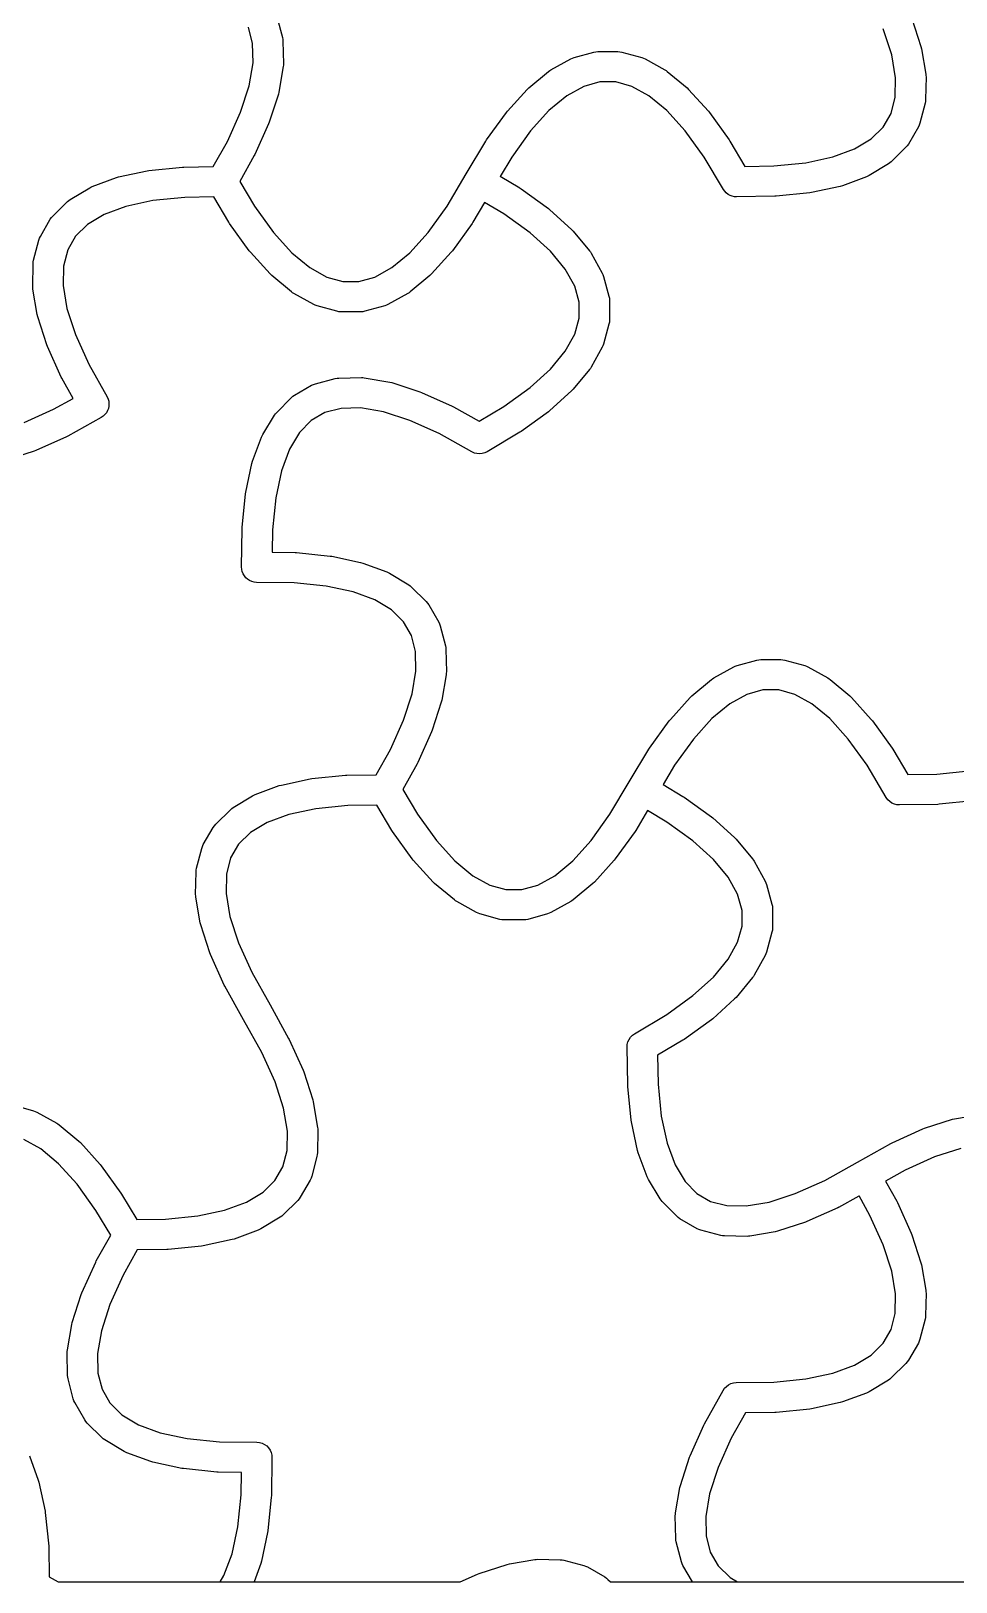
# Model space of a CAD drawing. Header units: millimetres. Extents: x 0 to 304, y 0 to 228.
# Drawn here: x 39.9 to 85.6, y 0 to 76.6 of the extents above; entities that cross this region are included whole.
import ezdxf

# ---------------------------------------------------------------- set-up
doc = ezdxf.new("R2010")
doc.units = ezdxf.units.MM
doc.layers.add('VISIBLE', color=7, linetype='CONTINUOUS')

msp = doc.modelspace()

# ---------------------------------------------------------------- linework, layer by layer
at = {"layer": 'VISIBLE'}
for p, q in [((50.855421, 76.022863), (50.646885, 76.824073)), ((52.07296, 77.300106), (52.329388, 76.314894)), ((82.431421, 75.458925), (82.011867, 76.754393)), ((83.42613, 77.255968), (83.875168, 75.869463)), ((50.873964, 75.062642), (50.855421, 76.022863)), ((52.329388, 76.314894), (52.346546, 76.228386)), ((52.346546, 76.228386), (52.35343, 76.140461)), ((52.35343, 76.140461), (52.37505, 75.020884)), ((65.591545, 74.722685), (66.571937, 75.26375)), ((66.571937, 75.26375), (66.651524, 75.301751)), ((66.651524, 75.301751), (66.735022, 75.330146)), ((66.735022, 75.330146), (67.716454, 75.600679)), ((67.716454, 75.600679), (67.815198, 75.620873)), ((67.815198, 75.620873), (67.915759, 75.627645)), ((67.915759, 75.627645), (68.897538, 75.627645)), ((68.897538, 75.627645), (68.998098, 75.620873)), ((68.998098, 75.620873), (69.096842, 75.600679)), ((69.096842, 75.600679), (70.078274, 75.330146)), ((70.078274, 75.330146), (70.161772, 75.301751)), ((70.161772, 75.301751), (70.241359, 75.26375)), ((70.241359, 75.26375), (71.221751, 74.722685)), ((82.623964, 74.328803), (82.431421, 75.458925)), ((83.875168, 75.869463), (83.901, 75.764347)), ((83.901, 75.764347), (84.114536, 74.511006)), ((50.681421, 73.93252), (50.873964, 75.062642)), ((52.364536, 74.880439), (52.151, 73.627099)), ((52.373097, 74.950415), (52.364536, 74.880439)), ((52.37505, 75.020884), (52.373097, 74.950415)), ((64.496516, 73.83176), (65.475174, 74.643358)), ((65.475174, 74.643358), (65.531493, 74.685759)), ((65.531493, 74.685759), (65.591545, 74.722685)), ((71.221751, 74.722685), (71.281803, 74.685759)), ((71.281803, 74.685759), (71.338123, 74.643358)), ((71.338123, 74.643358), (72.31678, 73.83176)), ((84.12505, 74.370561), (84.10343, 73.250985)), ((84.114536, 74.511006), (84.123097, 74.441031)), ((84.123097, 74.441031), (84.12505, 74.370561)), ((50.261867, 72.637053), (50.681421, 73.93252)), ((52.151, 73.627099), (52.125168, 73.521983)), ((63.44217, 72.6747), (64.4184, 73.75683)), ((64.4184, 73.75683), (64.496516, 73.83176)), ((67.219098, 73.907638), (66.378252, 73.443586)), ((68.017235, 74.127645), (67.219098, 73.907638)), ((68.796061, 74.127645), (68.017235, 74.127645)), ((69.594198, 73.907638), (68.796061, 74.127645)), ((70.435044, 73.443586), (69.594198, 73.907638)), ((72.31678, 73.83176), (72.394897, 73.75683)), ((72.394897, 73.75683), (73.371126, 72.6747)), ((82.605421, 73.368583), (82.623964, 74.328803)), ((52.125168, 73.521983), (51.67613, 72.135478)), ((66.378252, 73.443586), (65.495809, 72.711778)), ((71.317487, 72.711778), (70.435044, 73.443586)), ((82.396885, 72.567372), (82.605421, 73.368583)), ((84.079388, 73.076551), (83.82296, 72.09134)), ((84.096546, 73.16306), (84.079388, 73.076551)), ((84.10343, 73.250985), (84.096546, 73.16306)), ((49.607166, 71.184934), (50.261867, 72.637053)), ((51.646338, 72.058296), (50.961451, 70.539229)), ((51.67613, 72.135478), (51.646338, 72.058296)), ((62.417117, 71.257645), (63.390225, 72.610308)), ((63.390225, 72.610308), (63.44217, 72.6747)), ((65.495809, 72.711778), (64.583678, 71.7007)), ((72.229618, 71.7007), (71.317487, 72.711778)), ((73.371126, 72.6747), (73.423071, 72.610308)), ((73.423071, 72.610308), (74.396179, 71.257645)), ((82.007472, 71.89289), (82.396885, 72.567372)), ((83.82296, 72.09134), (83.791076, 71.995728)), ((64.583678, 71.7007), (63.653457, 70.407652)), ((73.159839, 70.407652), (72.229618, 71.7007)), ((80.595567, 70.815518), (81.417872, 71.311686)), ((81.417872, 71.311686), (82.007472, 71.89289)), ((83.746661, 71.905254), (83.255772, 71.055008)), ((83.791076, 71.995728), (83.746661, 71.905254)), ((48.91264, 69.940005), (49.607166, 71.184934)), ((50.961451, 70.539229), (50.9327, 70.482095)), ((61.412721, 69.580984), (62.382013, 71.204179)), ((62.382013, 71.204179), (62.417117, 71.257645)), ((74.396179, 71.257645), (74.431283, 71.204179)), ((74.431283, 71.204179), (75.178572, 69.952755)), ((79.520582, 70.417204), (80.595567, 70.815518)), ((83.132766, 70.895889), (82.407762, 70.18121)), ((83.199627, 70.971307), (83.132766, 70.895889)), ((83.255772, 71.055008), (83.199627, 70.971307)), ((45.651644, 69.735684), (45.733382, 69.748473)), ((45.733382, 69.748473), (47.391376, 69.914878)), ((47.391376, 69.914878), (47.455231, 69.918546)), ((47.455231, 69.918546), (48.91264, 69.940005)), ((50.9327, 70.482095), (50.22258, 69.209212)), ((63.653457, 70.407652), (63.085098, 69.455867)), ((74.112721, 68.811939), (73.159839, 70.407652)), ((75.178572, 69.952755), (76.603975, 69.973743)), ((76.603975, 69.973743), (78.188897, 70.132814)), ((78.188897, 70.132814), (79.520582, 70.417204)), ((82.268719, 70.073172), (81.309947, 69.49466)), ((82.341422, 70.123096), (82.268719, 70.073172)), ((82.407762, 70.18121), (82.341422, 70.123096)), ((42.930235, 68.95938), (44.122428, 69.401123)), ((44.122428, 69.401123), (44.226377, 69.431309)), ((44.226377, 69.431309), (45.651644, 69.735684)), ((50.22258, 69.209212), (50.953457, 67.985271)), ((60.459839, 67.985271), (61.412721, 69.580984)), ((64.064365, 68.871096), (63.085098, 69.455867)), ((79.990868, 68.9918), (79.886919, 68.961614)), ((81.183061, 69.433543), (79.990868, 68.9918)), ((81.247942, 69.461117), (81.183061, 69.433543)), ((81.309947, 69.49466), (81.247942, 69.461117)), ((40.980531, 67.497034), (41.705535, 68.211713)), ((41.705535, 68.211713), (41.771874, 68.269827)), ((41.771874, 68.269827), (41.844577, 68.319751)), ((41.844577, 68.319751), (42.803349, 68.898263)), ((42.803349, 68.898263), (42.865354, 68.931806)), ((42.865354, 68.931806), (42.930235, 68.95938)), ((45.924399, 68.260109), (44.592714, 67.975719)), ((47.509322, 68.41918), (45.924399, 68.260109)), ((48.934724, 68.440168), (47.509322, 68.41918)), ((49.682013, 67.188744), (48.934724, 68.440168)), ((64.064365, 68.871096), (64.117832, 68.835992)), ((64.117832, 68.835992), (65.470495, 67.862884)), ((74.177223, 68.720262), (74.112721, 68.811939)), ((74.254668, 68.639222), (74.177223, 68.720262)), ((74.343327, 68.570629), (74.254668, 68.639222)), ((74.441219, 68.516017), (74.343327, 68.570629)), ((74.546157, 68.476605), (74.441219, 68.516017)), ((74.655797, 68.453273), (74.546157, 68.476605)), ((74.76769, 68.446543), (74.655797, 68.453273)), ((76.658065, 68.474377), (74.76769, 68.446543)), ((76.72192, 68.478045), (76.658065, 68.474377)), ((78.379915, 68.64445), (76.72192, 68.478045)), ((78.461652, 68.657239), (78.379915, 68.64445)), ((79.886919, 68.961614), (78.461652, 68.657239)), ((40.91367, 67.421616), (40.980531, 67.497034)), ((43.517729, 67.577405), (42.695425, 67.081237)), ((44.592714, 67.975719), (43.517729, 67.577405)), ((50.953457, 67.985271), (51.883678, 66.692223)), ((59.529618, 66.692223), (60.459839, 67.985271)), ((62.316054, 68.168012), (61.731283, 67.188744)), ((63.267839, 67.599652), (62.316054, 68.168012)), ((64.560887, 66.669432), (63.267839, 67.599652)), ((65.470495, 67.862884), (65.534887, 67.81094)), ((65.534887, 67.81094), (66.617017, 66.83471)), ((40.366635, 66.487669), (40.857525, 67.337915)), ((40.857525, 67.337915), (40.91367, 67.421616)), ((42.695425, 67.081237), (42.105824, 66.500033)), ((49.717117, 67.135278), (49.682013, 67.188744)), ((50.690225, 65.782615), (49.717117, 67.135278)), ((51.883678, 66.692223), (52.795809, 65.681145)), ((58.617487, 65.681145), (59.529618, 66.692223)), ((61.696179, 67.135278), (60.723071, 65.782615)), ((61.731283, 67.188744), (61.696179, 67.135278)), ((66.617017, 66.83471), (66.691947, 66.756593)), ((66.691947, 66.756593), (67.503544, 65.777936)), ((40.033909, 65.316372), (40.290336, 66.301583)), ((40.290336, 66.301583), (40.32222, 66.397195)), ((40.32222, 66.397195), (40.366635, 66.487669)), ((42.105824, 66.500033), (41.716412, 65.825551)), ((65.571965, 65.757301), (64.560887, 66.669432)), ((40.009866, 65.141938), (40.01675, 65.229863)), ((40.01675, 65.229863), (40.033909, 65.316372)), ((41.716412, 65.825551), (41.507875, 65.02434)), ((50.74217, 65.718223), (50.690225, 65.782615)), ((51.7184, 64.636093), (50.74217, 65.718223)), ((52.795809, 65.681145), (53.678252, 64.949337)), ((57.735044, 64.949337), (58.617487, 65.681145)), ((60.671126, 65.718223), (59.694897, 64.636093)), ((60.723071, 65.782615), (60.671126, 65.718223)), ((66.303772, 64.874858), (65.571965, 65.757301)), ((67.503544, 65.777936), (67.545946, 65.721616)), ((67.545946, 65.721616), (67.582872, 65.661564)), ((67.582872, 65.661564), (68.123937, 64.681173)), ((39.988247, 64.022362), (40.009866, 65.141938)), ((41.507875, 65.02434), (41.489333, 64.06412)), ((51.796516, 64.561163), (51.7184, 64.636093)), ((52.775174, 63.749565), (51.796516, 64.561163)), ((53.678252, 64.949337), (54.519098, 64.485285)), ((54.519098, 64.485285), (55.317235, 64.265278)), ((56.096061, 64.265278), (56.894198, 64.485285)), ((56.894198, 64.485285), (57.735044, 64.949337)), ((59.61678, 64.561163), (58.638123, 63.749565)), ((59.694897, 64.636093), (59.61678, 64.561163)), ((66.767824, 64.034011), (66.303772, 64.874858)), ((68.123937, 64.681173), (68.161938, 64.601585)), ((68.161938, 64.601585), (68.190333, 64.518088)), ((68.190333, 64.518088), (68.460865, 63.536656)), ((39.9902, 63.951892), (39.988247, 64.022362)), ((39.998761, 63.881917), (39.9902, 63.951892)), ((40.212296, 62.628576), (39.998761, 63.881917)), ((41.489333, 64.06412), (41.681875, 62.933998)), ((52.831493, 63.707164), (52.775174, 63.749565)), ((52.891545, 63.670238), (52.831493, 63.707164)), ((53.871937, 63.129173), (52.891545, 63.670238)), ((55.317235, 64.265278), (56.096061, 64.265278)), ((58.521751, 63.670238), (57.541359, 63.129173)), ((58.581803, 63.707164), (58.521751, 63.670238)), ((58.638123, 63.749565), (58.581803, 63.707164)), ((66.987832, 63.235874), (66.767824, 64.034011)), ((41.681875, 62.933998), (42.101429, 61.63853)), ((53.951524, 63.091172), (53.871937, 63.129173)), ((54.035022, 63.062777), (53.951524, 63.091172)), ((55.016454, 62.792244), (54.035022, 63.062777)), ((57.378274, 63.062777), (56.396842, 62.792244)), ((57.461772, 63.091172), (57.378274, 63.062777)), ((57.541359, 63.129173), (57.461772, 63.091172)), ((66.987832, 62.457049), (66.987832, 63.235874)), ((68.460865, 63.536656), (68.481059, 63.437911)), ((68.481059, 63.437911), (68.487832, 63.337351)), ((68.487832, 63.337351), (68.487832, 62.355572)), ((40.238129, 62.52346), (40.212296, 62.628576)), ((40.687166, 61.136955), (40.238129, 62.52346)), ((55.115198, 62.77205), (55.016454, 62.792244)), ((55.215759, 62.765278), (55.115198, 62.77205)), ((56.197538, 62.765278), (55.215759, 62.765278)), ((56.298098, 62.77205), (56.197538, 62.765278)), ((56.396842, 62.792244), (56.298098, 62.77205)), ((66.767824, 61.658912), (66.987832, 62.457049)), ((68.460865, 62.156267), (68.190333, 61.174835)), ((68.481059, 62.255012), (68.460865, 62.156267)), ((68.487832, 62.355572), (68.481059, 62.255012)), ((42.101429, 61.63853), (42.756131, 60.186412)), ((66.303772, 60.818065), (66.767824, 61.658912)), ((40.716959, 61.059774), (40.687166, 61.136955)), ((41.401845, 59.540706), (40.716959, 61.059774)), ((65.571965, 59.935622), (66.303772, 60.818065)), ((68.123937, 61.01175), (67.582872, 60.031359)), ((68.161938, 61.091338), (68.123937, 61.01175)), ((68.190333, 61.174835), (68.161938, 61.091338)), ((42.756131, 60.186412), (43.661618, 58.563336)), ((64.560887, 59.023492), (65.571965, 59.935622)), ((67.503544, 59.914987), (66.691947, 58.93633)), ((67.545946, 59.971307), (67.503544, 59.914987)), ((67.582872, 60.031359), (67.545946, 59.971307)), ((41.430597, 59.483572), (41.401845, 59.540706)), ((41.986282, 58.487512), (41.430597, 59.483572)), ((52.916672, 58.645585), (53.766918, 59.136474)), ((53.766918, 59.136474), (53.857392, 59.18089)), ((53.857392, 59.18089), (53.953004, 59.212773)), ((53.953004, 59.212773), (54.938215, 59.469201)), ((54.938215, 59.469201), (55.024724, 59.486359)), ((55.024724, 59.486359), (55.112649, 59.493244)), ((55.112649, 59.493244), (56.232225, 59.514863)), ((56.232225, 59.514863), (56.302695, 59.51291)), ((56.302695, 59.51291), (56.37267, 59.504349)), ((56.37267, 59.504349), (57.626011, 59.290814)), ((57.626011, 59.290814), (57.731127, 59.264981)), ((57.731127, 59.264981), (59.117632, 58.815944)), ((63.267839, 58.093271), (64.560887, 59.023492)), ((41.018175, 57.947421), (41.986282, 58.487512)), ((43.661618, 58.563336), (43.710715, 58.456377)), ((43.710715, 58.456377), (43.742475, 58.343055)), ((43.742475, 58.343055), (43.756117, 58.22616)), ((52.042874, 57.797575), (52.757553, 58.522579)), ((52.757553, 58.522579), (52.832971, 58.58944)), ((52.832971, 58.58944), (52.916672, 58.645585)), ((59.117632, 58.815944), (59.194813, 58.786151)), ((59.194813, 58.786151), (60.713881, 58.101265)), ((66.617017, 58.858213), (65.534887, 57.881984)), ((66.691947, 58.93633), (66.617017, 58.858213)), ((39.566057, 57.29272), (41.018175, 57.947421)), ((43.372045, 57.542969), (41.721015, 56.621887)), ((43.470006, 57.608194), (43.372045, 57.542969)), ((43.556558, 57.68794), (43.470006, 57.608194)), ((43.629569, 57.780243), (43.556558, 57.68794)), ((43.687242, 57.882832), (43.629569, 57.780243)), ((43.728156, 57.99318), (43.687242, 57.882832)), ((43.751305, 58.10857), (43.728156, 57.99318)), ((43.756117, 58.22616), (43.751305, 58.10857)), ((51.356324, 56.69976), (51.934836, 57.658532)), ((51.934836, 57.658532), (51.98476, 57.731235)), ((51.98476, 57.731235), (52.042874, 57.797575)), ((54.429036, 57.786698), (53.754554, 57.397285)), ((55.230247, 57.995235), (54.429036, 57.786698)), ((56.190468, 58.013777), (55.230247, 57.995235)), ((57.320589, 57.821235), (56.190468, 58.013777)), ((58.616057, 57.401681), (57.320589, 57.821235)), ((60.713881, 58.101265), (60.771015, 58.072513)), ((60.771015, 58.072513), (62.043898, 57.362393)), ((62.043898, 57.362393), (63.267839, 58.093271)), ((65.470495, 57.830039), (64.117832, 56.856931)), ((65.534887, 57.881984), (65.470495, 57.830039)), ((53.17335, 56.807685), (52.677182, 55.985381)), ((53.754554, 57.397285), (53.17335, 56.807685)), ((60.068175, 56.746979), (58.616057, 57.401681)), ((61.691251, 55.841492), (60.068175, 56.746979)), ((64.064365, 56.821827), (62.44117, 55.852534)), ((64.117832, 56.856931), (64.064365, 56.821827)), ((41.663881, 56.593136), (40.144813, 55.90825)), ((41.721015, 56.621887), (41.663881, 56.593136)), ((50.853464, 55.380682), (51.295207, 56.572875)), ((51.295207, 56.572875), (51.322781, 56.637755)), ((51.322781, 56.637755), (51.356324, 56.69976)), ((52.677182, 55.985381), (52.278868, 54.910396)), ((40.067632, 55.878457), (38.681127, 55.429419)), ((40.144813, 55.90825), (40.067632, 55.878457)), ((50.518903, 53.851466), (50.823278, 55.276732)), ((50.823278, 55.276732), (50.853464, 55.380682)), ((61.810537, 55.787992), (61.691251, 55.841492)), ((61.9373, 55.756018), (61.810537, 55.787992)), ((62.06769, 55.746543), (61.9373, 55.756018)), ((62.197744, 55.759853), (62.06769, 55.746543)), ((62.323512, 55.795545), (62.197744, 55.759853)), ((62.44117, 55.852534), (62.323512, 55.795545)), ((52.278868, 54.910396), (51.994478, 53.578711)), ((50.339709, 52.111734), (50.506114, 53.769728)), ((50.506114, 53.769728), (50.518903, 53.851466)), ((51.994478, 53.578711), (51.835407, 51.993788)), ((50.308207, 50.157504), (50.336041, 52.047878)), ((50.336041, 52.047878), (50.339709, 52.111734)), ((51.835407, 51.993788), (51.819086, 50.885338)), ((51.819086, 50.885338), (52.959542, 50.868546)), ((52.959542, 50.868546), (53.023398, 50.864878)), ((53.023398, 50.864878), (54.681392, 50.698473)), ((54.681392, 50.698473), (54.76313, 50.685684)), ((54.76313, 50.685684), (56.188396, 50.381309)), ((50.315712, 50.040054), (50.308207, 50.157504)), ((50.341498, 49.925225), (50.315712, 50.040054)), ((50.38493, 49.815844), (50.341498, 49.925225)), ((56.188396, 50.381309), (56.292346, 50.351123)), ((56.292346, 50.351123), (57.484539, 49.90938)), ((57.484539, 49.90938), (57.549419, 49.881806)), ((57.549419, 49.881806), (57.611424, 49.848263)), ((57.611424, 49.848263), (58.570196, 49.269751)), ((50.444938, 49.714604), (50.38493, 49.815844)), ((50.520045, 49.623997), (50.444938, 49.714604)), ((50.608401, 49.546255), (50.520045, 49.623997)), ((50.707831, 49.483292), (50.608401, 49.546255)), ((50.815886, 49.436659), (50.707831, 49.483292)), ((50.929906, 49.407503), (50.815886, 49.436659)), ((51.047084, 49.396543), (50.929906, 49.407503)), ((52.905452, 49.36918), (51.047084, 49.396543)), ((54.490375, 49.210109), (52.905452, 49.36918)), ((55.82206, 48.925719), (54.490375, 49.210109)), ((58.570196, 49.269751), (58.642899, 49.219827)), ((58.642899, 49.219827), (58.709239, 49.161713)), ((58.709239, 49.161713), (59.434243, 48.447034)), ((56.897045, 48.527405), (55.82206, 48.925719)), ((57.719349, 48.031237), (56.897045, 48.527405)), ((59.434243, 48.447034), (59.501104, 48.371616)), ((59.501104, 48.371616), (59.557249, 48.287915)), ((59.557249, 48.287915), (60.048138, 47.437669)), ((58.308949, 47.450033), (57.719349, 48.031237)), ((58.698362, 46.775551), (58.308949, 47.450033)), ((58.906899, 45.97434), (58.698362, 46.775551)), ((60.048138, 47.437669), (60.092554, 47.347195)), ((60.092554, 47.347195), (60.124437, 47.251583)), ((60.124437, 47.251583), (60.380865, 46.266372)), ((60.380865, 46.266372), (60.398023, 46.179863)), ((60.398023, 46.179863), (60.404908, 46.091938)), ((60.404908, 46.091938), (60.426527, 44.972362)), ((58.925441, 45.01412), (58.906899, 45.97434)), ((74.623414, 45.215228), (74.703002, 45.253228)), ((74.703002, 45.253228), (74.786499, 45.281623)), ((74.786499, 45.281623), (75.767931, 45.552156)), ((75.767931, 45.552156), (75.866676, 45.57235)), ((75.866676, 45.57235), (75.967236, 45.579122)), ((75.967236, 45.579122), (76.949015, 45.579122)), ((76.949015, 45.579122), (77.049575, 45.57235)), ((77.049575, 45.57235), (77.14832, 45.552156)), ((77.14832, 45.552156), (78.129752, 45.281623)), ((78.129752, 45.281623), (78.21325, 45.253228)), ((78.21325, 45.253228), (78.292837, 45.215228)), ((58.732899, 43.883998), (58.925441, 45.01412)), ((60.416013, 44.831917), (60.202478, 43.578576)), ((60.424574, 44.901892), (60.416013, 44.831917)), ((60.426527, 44.972362), (60.424574, 44.901892)), ((72.547994, 43.783237), (73.526651, 44.594835)), ((73.526651, 44.594835), (73.582971, 44.637237)), ((73.582971, 44.637237), (73.643023, 44.674163)), ((73.643023, 44.674163), (74.623414, 45.215228)), ((78.292837, 45.215228), (79.273228, 44.674163)), ((79.273228, 44.674163), (79.33328, 44.637237)), ((79.33328, 44.637237), (79.3896, 44.594835)), ((79.3896, 44.594835), (80.368257, 43.783237)), ((58.313345, 42.58853), (58.732899, 43.883998)), ((71.493648, 42.626177), (72.469877, 43.708308)), ((72.469877, 43.708308), (72.547994, 43.783237)), ((75.270576, 43.859115), (74.429729, 43.395063)), ((76.068713, 44.079122), (75.270576, 43.859115)), ((76.847538, 44.079122), (76.068713, 44.079122)), ((77.645675, 43.859115), (76.847538, 44.079122)), ((78.486522, 43.395063), (77.645675, 43.859115)), ((80.368257, 43.783237), (80.446374, 43.708308)), ((80.446374, 43.708308), (81.422604, 42.626177)), ((60.176645, 43.47346), (59.727608, 42.086955)), ((60.202478, 43.578576), (60.176645, 43.47346)), ((74.429729, 43.395063), (73.547286, 42.663256)), ((79.368965, 42.663256), (78.486522, 43.395063)), ((57.658643, 41.136412), (58.313345, 42.58853)), ((70.468595, 41.209123), (71.441703, 42.561785)), ((71.441703, 42.561785), (71.493648, 42.626177)), ((73.547286, 42.663256), (72.635156, 41.652178)), ((80.281096, 41.652178), (79.368965, 42.663256)), ((81.422604, 42.626177), (81.474548, 42.561785)), ((81.474548, 42.561785), (82.447656, 41.209123)), ((59.697815, 42.009774), (59.012929, 40.490706)), ((59.727608, 42.086955), (59.697815, 42.009774)), ((72.635156, 41.652178), (71.704935, 40.35913)), ((81.211316, 40.35913), (80.281096, 41.652178)), ((56.964118, 39.891482), (57.658643, 41.136412)), ((69.464198, 39.532461), (70.433491, 41.155656)), ((70.433491, 41.155656), (70.468595, 41.209123)), ((82.447656, 41.209123), (82.482761, 41.155656)), ((82.482761, 41.155656), (83.230049, 39.904233)), ((53.784859, 39.699951), (55.442853, 39.866355)), ((55.442853, 39.866355), (55.506709, 39.870023)), ((55.506709, 39.870023), (56.964118, 39.891482)), ((58.984177, 40.433572), (58.274057, 39.160689)), ((59.012929, 40.490706), (58.984177, 40.433572)), ((71.704935, 40.35913), (71.136575, 39.407345)), ((82.164198, 38.763417), (81.211316, 40.35913)), ((83.230049, 39.904233), (84.655452, 39.925221)), ((84.655452, 39.925221), (86.240375, 40.084292)), ((50.981712, 38.910857), (52.173905, 39.3526)), ((52.173905, 39.3526), (52.277855, 39.382787)), ((52.277855, 39.382787), (53.703122, 39.687161)), ((53.703122, 39.687161), (53.784859, 39.699951)), ((58.274057, 39.160689), (59.004935, 37.936748)), ((68.511316, 37.936748), (69.464198, 39.532461)), ((71.136575, 39.407345), (72.115843, 38.822574)), ((49.896055, 38.271229), (50.854827, 38.84974)), ((50.854827, 38.84974), (50.916832, 38.883283)), ((50.916832, 38.883283), (50.981712, 38.910857)), ((55.560799, 38.370657), (53.975876, 38.211586)), ((56.986202, 38.391645), (55.560799, 38.370657)), ((57.733491, 37.140222), (56.986202, 38.391645)), ((72.115843, 38.822574), (72.169309, 38.78747)), ((72.169309, 38.78747), (73.521972, 37.814362)), ((82.240752, 38.657442), (82.164198, 38.763417)), ((82.334546, 38.56637), (82.240752, 38.657442)), ((82.442729, 38.492969), (82.334546, 38.56637)), ((82.562014, 38.439469), (82.442729, 38.492969)), ((82.688778, 38.407496), (82.562014, 38.439469)), ((82.819168, 38.39802), (82.688778, 38.407496)), ((84.709542, 38.425855), (82.819168, 38.39802)), ((84.773398, 38.429522), (84.709542, 38.425855)), ((86.431392, 38.595927), (84.773398, 38.429522)), ((49.032008, 37.448512), (49.757012, 38.163191)), ((49.757012, 38.163191), (49.823352, 38.221304)), ((49.823352, 38.221304), (49.896055, 38.271229)), ((52.644192, 37.927197), (51.569206, 37.528882)), ((53.975876, 38.211586), (52.644192, 37.927197)), ((59.004935, 37.936748), (59.935156, 36.6437)), ((67.581096, 36.6437), (68.511316, 37.936748)), ((70.367531, 38.119489), (69.782761, 37.140222)), ((71.319316, 37.55113), (70.367531, 38.119489)), ((73.521972, 37.814362), (73.586364, 37.762417)), ((73.586364, 37.762417), (74.668494, 36.786187)), ((48.418113, 36.439147), (48.909002, 37.289392)), ((48.909002, 37.289392), (48.965147, 37.373094)), ((48.965147, 37.373094), (49.032008, 37.448512)), ((50.746902, 37.032714), (50.157302, 36.451511)), ((51.569206, 37.528882), (50.746902, 37.032714)), ((57.768595, 37.086755), (57.733491, 37.140222)), ((58.741703, 35.734092), (57.768595, 37.086755)), ((69.747656, 37.086755), (68.774548, 35.734092)), ((69.782761, 37.140222), (69.747656, 37.086755)), ((72.612364, 36.620909), (71.319316, 37.55113)), ((48.085386, 35.267849), (48.341814, 36.25306)), ((48.341814, 36.25306), (48.373697, 36.348673)), ((48.373697, 36.348673), (48.418113, 36.439147)), ((50.157302, 36.451511), (49.767889, 35.777028)), ((59.935156, 36.6437), (60.847286, 35.632622)), ((66.668965, 35.632622), (67.581096, 36.6437)), ((73.623442, 35.708778), (72.612364, 36.620909)), ((74.668494, 36.786187), (74.743424, 36.708071)), ((74.743424, 36.708071), (75.555022, 35.729413)), ((48.068228, 35.18134), (48.085386, 35.267849)), ((49.767889, 35.777028), (49.559352, 34.975817)), ((58.793648, 35.6697), (58.741703, 35.734092)), ((59.769877, 34.58757), (58.793648, 35.6697)), ((60.847286, 35.632622), (61.729729, 34.900815)), ((65.786522, 34.900815), (66.668965, 35.632622)), ((68.722604, 35.6697), (67.746374, 34.58757)), ((68.774548, 35.734092), (68.722604, 35.6697)), ((74.35525, 34.826335), (73.623442, 35.708778)), ((75.555022, 35.729413), (75.597423, 35.673094)), ((75.597423, 35.673094), (75.634349, 35.613042)), ((75.634349, 35.613042), (76.175415, 34.63265)), ((48.039724, 33.973839), (48.061344, 35.093416)), ((48.061344, 35.093416), (48.068228, 35.18134)), ((49.559352, 34.975817), (49.54081, 34.015597)), ((59.847994, 34.51264), (59.769877, 34.58757)), ((60.826651, 33.701043), (59.847994, 34.51264)), ((61.729729, 34.900815), (62.570576, 34.436763)), ((64.945675, 34.436763), (65.786522, 34.900815)), ((67.668257, 34.51264), (66.6896, 33.701043)), ((67.746374, 34.58757), (67.668257, 34.51264)), ((74.819302, 33.985489), (74.35525, 34.826335)), ((76.175415, 34.63265), (76.213415, 34.553063)), ((76.213415, 34.553063), (76.24181, 34.469565)), ((48.041677, 33.903369), (48.039724, 33.973839)), ((48.050238, 33.833394), (48.041677, 33.903369)), ((48.263773, 32.580053), (48.050238, 33.833394)), ((49.54081, 34.015597), (49.733352, 32.885475)), ((62.570576, 34.436763), (63.368713, 34.216755)), ((63.368713, 34.216755), (64.147538, 34.216755)), ((64.147538, 34.216755), (64.945675, 34.436763)), ((75.039309, 33.187352), (74.819302, 33.985489)), ((76.24181, 34.469565), (76.512343, 33.488133)), ((60.882971, 33.658641), (60.826651, 33.701043)), ((60.943023, 33.621715), (60.882971, 33.658641)), ((61.923414, 33.08065), (60.943023, 33.621715)), ((62.003002, 33.042649), (61.923414, 33.08065)), ((62.086499, 33.014254), (62.003002, 33.042649)), ((63.067931, 32.743722), (62.086499, 33.014254)), ((65.429752, 33.014254), (64.44832, 32.743722)), ((65.51325, 33.042649), (65.429752, 33.014254)), ((65.592837, 33.08065), (65.51325, 33.042649)), ((66.573228, 33.621715), (65.592837, 33.08065)), ((66.63328, 33.658641), (66.573228, 33.621715)), ((66.6896, 33.701043), (66.63328, 33.658641)), ((75.039309, 32.408526), (75.039309, 33.187352)), ((76.512343, 33.488133), (76.532537, 33.389389)), ((76.532537, 33.389389), (76.539309, 33.288828)), ((76.539309, 33.288828), (76.539309, 32.307049)), ((48.289606, 32.474937), (48.263773, 32.580053)), ((48.738644, 31.088433), (48.289606, 32.474937)), ((49.733352, 32.885475), (50.152906, 31.590008)), ((63.166676, 32.723528), (63.067931, 32.743722)), ((63.267236, 32.716755), (63.166676, 32.723528)), ((64.249015, 32.716755), (63.267236, 32.716755)), ((64.349575, 32.723528), (64.249015, 32.716755)), ((64.44832, 32.743722), (64.349575, 32.723528)), ((74.819302, 31.610389), (75.039309, 32.408526)), ((76.532537, 32.206489), (76.512343, 32.107745)), ((76.539309, 32.307049), (76.532537, 32.206489)), ((50.152906, 31.590008), (50.807608, 30.137889)), ((74.35525, 30.769543), (74.819302, 31.610389)), ((76.512343, 32.107745), (76.24181, 31.126313)), ((48.768436, 31.011251), (48.738644, 31.088433)), ((49.453323, 29.492184), (48.768436, 31.011251)), ((73.623442, 29.8871), (74.35525, 30.769543)), ((76.175415, 30.963228), (75.634349, 29.982836)), ((76.213415, 31.042815), (76.175415, 30.963228)), ((76.24181, 31.126313), (76.213415, 31.042815)), ((50.807608, 30.137889), (51.713095, 28.514813)), ((75.597423, 29.922784), (75.555022, 29.866464)), ((75.634349, 29.982836), (75.597423, 29.922784)), ((49.482074, 29.435049), (49.453323, 29.492184)), ((50.403156, 27.78402), (49.482074, 29.435049)), ((72.612364, 28.974969), (73.623442, 29.8871)), ((75.555022, 29.866464), (74.743424, 28.887807)), ((51.713095, 28.514813), (52.634177, 26.863783)), ((71.319316, 28.044748), (72.612364, 28.974969)), ((74.668494, 28.80969), (73.586364, 27.833461)), ((74.743424, 28.887807), (74.668494, 28.80969)), ((51.308643, 26.160944), (50.403156, 27.78402)), ((69.723604, 27.091867), (71.319316, 28.044748)), ((73.521972, 27.781516), (72.169309, 26.808408)), ((73.586364, 27.833461), (73.521972, 27.781516)), ((52.634177, 26.863783), (52.662929, 26.806649)), ((69.453156, 26.813336), (69.526557, 26.921519)), ((69.526557, 26.921519), (69.617628, 27.015312)), ((69.617628, 27.015312), (69.723604, 27.091867)), ((51.963345, 24.708825), (51.308643, 26.160944)), ((52.662929, 26.806649), (53.347815, 25.287581)), ((69.358207, 26.436897), (69.367682, 26.567287)), ((69.386041, 24.546522), (69.358207, 26.436897)), ((69.367682, 26.567287), (69.399656, 26.69405)), ((69.399656, 26.69405), (69.453156, 26.813336)), ((72.115843, 26.773304), (70.864419, 26.026015)), ((72.169309, 26.808408), (72.115843, 26.773304)), ((70.864419, 26.026015), (70.885407, 24.600612)), ((52.382899, 23.413357), (51.963345, 24.708825)), ((53.347815, 25.287581), (53.377608, 25.2104)), ((53.377608, 25.2104), (53.826645, 23.823895)), ((69.389709, 24.482667), (69.386041, 24.546522)), ((70.885407, 24.600612), (71.044478, 23.01569)), ((53.826645, 23.823895), (53.852478, 23.718779)), ((69.556114, 22.824672), (69.389709, 24.482667)), ((39.04832, 23.555111), (40.029752, 23.284578)), ((40.029752, 23.284578), (40.11325, 23.256183)), ((40.11325, 23.256183), (40.192837, 23.218183)), ((40.192837, 23.218183), (41.173228, 22.677118)), ((52.575441, 22.283236), (52.382899, 23.413357)), ((53.852478, 23.718779), (54.066013, 22.465438)), ((71.044478, 23.01569), (71.328868, 21.684005)), ((85.537285, 22.892291), (86.790626, 23.105827)), ((41.173228, 22.677118), (41.23328, 22.640191)), ((41.23328, 22.640191), (41.2896, 22.59779)), ((41.2896, 22.59779), (42.268257, 21.786192)), ((52.556899, 21.323015), (52.575441, 22.283236)), ((54.076527, 22.324993), (54.054908, 21.205417)), ((54.066013, 22.465438), (54.074574, 22.395463)), ((54.074574, 22.395463), (54.076527, 22.324993)), ((69.568903, 22.742935), (69.556114, 22.824672)), ((69.873278, 21.317668), (69.568903, 22.742935)), ((82.449416, 21.702742), (83.968483, 22.387628)), ((83.968483, 22.387628), (84.045665, 22.417421)), ((84.045665, 22.417421), (85.432169, 22.866458)), ((85.432169, 22.866458), (85.537285, 22.892291)), ((40.386522, 21.398018), (39.545675, 21.86207)), ((42.268257, 21.786192), (42.346374, 21.711262)), ((42.346374, 21.711262), (43.322604, 20.629132)), ((71.328868, 21.684005), (71.727182, 20.60902)), ((80.741251, 20.752909), (82.392281, 21.673991)), ((82.392281, 21.673991), (82.449416, 21.702742)), ((41.268965, 20.66621), (40.386522, 21.398018)), ((52.348362, 20.521805), (52.556899, 21.323015)), ((54.030865, 21.030983), (53.774437, 20.045772)), ((54.048023, 21.117492), (54.030865, 21.030983)), ((54.054908, 21.205417), (54.048023, 21.117492)), ((69.903464, 21.213719), (69.873278, 21.317668)), ((70.345207, 20.021526), (69.903464, 21.213719)), ((79.118175, 19.847421), (80.741251, 20.752909)), ((84.54724, 21.003158), (83.095121, 20.348456)), ((85.842707, 21.422712), (84.54724, 21.003158)), ((42.181096, 19.655132), (41.268965, 20.66621)), ((43.322604, 20.629132), (43.374548, 20.56474)), ((43.374548, 20.56474), (44.347656, 19.212078)), ((51.958949, 19.847322), (52.348362, 20.521805)), ((53.742554, 19.95016), (53.698138, 19.859686)), ((53.774437, 20.045772), (53.742554, 19.95016)), ((70.372781, 19.956645), (70.345207, 20.021526)), ((70.406324, 19.89464), (70.372781, 19.956645)), ((71.727182, 20.60902), (72.22335, 19.786715)), ((83.095121, 20.348456), (82.127015, 19.808366)), ((43.111316, 18.362084), (42.181096, 19.655132)), ((44.347656, 19.212078), (44.382761, 19.158611)), ((50.547045, 18.76995), (51.369349, 19.266119)), ((51.369349, 19.266119), (51.958949, 19.847322)), ((53.698138, 19.859686), (53.207249, 19.009441)), ((70.984836, 18.935868), (70.406324, 19.89464)), ((72.22335, 19.786715), (72.804554, 19.197115)), ((72.804554, 19.197115), (73.479036, 18.807702)), ((76.370589, 18.773166), (77.666057, 19.19272)), ((77.666057, 19.19272), (79.118175, 19.847421)), ((82.127015, 19.808366), (82.6827, 18.812306)), ((44.382761, 19.158611), (45.130049, 17.907187)), ((49.47206, 18.371636), (50.547045, 18.76995)), ((53.084243, 18.850321), (52.359239, 18.135642)), ((53.151104, 18.925739), (53.084243, 18.850321)), ((53.207249, 19.009441), (53.151104, 18.925739)), ((71.03476, 18.863165), (70.984836, 18.935868)), ((71.092874, 18.796825), (71.03476, 18.863165)), ((71.807553, 18.071821), (71.092874, 18.796825)), ((73.479036, 18.807702), (74.280247, 18.599166)), ((74.280247, 18.599166), (75.240468, 18.580623)), ((75.240468, 18.580623), (76.370589, 18.773166)), ((79.763881, 18.493136), (78.244813, 17.80825)), ((79.821015, 18.521887), (79.763881, 18.493136)), ((79.821015, 18.521887), (80.817075, 19.077573)), ((81.357166, 18.109466), (80.817075, 19.077573)), ((82.6827, 18.812306), (82.711451, 18.755171)), ((82.711451, 18.755171), (83.396338, 17.236104)), ((43.842194, 17.138143), (43.111316, 18.362084)), ((45.130049, 17.907187), (46.555452, 17.928176)), ((46.555452, 17.928176), (48.140375, 18.087246)), ((48.140375, 18.087246), (49.47206, 18.371636)), ((52.220196, 18.027604), (51.261424, 17.449093)), ((52.292899, 18.077528), (52.220196, 18.027604)), ((52.359239, 18.135642), (52.292899, 18.077528)), ((71.882971, 18.00496), (71.807553, 18.071821)), ((71.966672, 17.948815), (71.882971, 18.00496)), ((72.816918, 17.457926), (71.966672, 17.948815)), ((78.167632, 17.778457), (76.781127, 17.329419)), ((78.244813, 17.80825), (78.167632, 17.778457)), ((82.011867, 16.657347), (81.357166, 18.109466)), ((43.132074, 15.865261), (43.842194, 17.138143)), ((49.838396, 16.916046), (48.41313, 16.611672)), ((49.942346, 16.946232), (49.838396, 16.916046)), ((51.134539, 17.387975), (49.942346, 16.946232)), ((51.199419, 17.415549), (51.134539, 17.387975)), ((51.261424, 17.449093), (51.199419, 17.415549)), ((72.907392, 17.413511), (72.816918, 17.457926)), ((73.003004, 17.381627), (72.907392, 17.413511)), ((73.988215, 17.125199), (73.003004, 17.381627)), ((74.074724, 17.108041), (73.988215, 17.125199)), ((74.162649, 17.101157), (74.074724, 17.108041)), ((75.282225, 17.079537), (74.162649, 17.101157)), ((75.352695, 17.08149), (75.282225, 17.079537)), ((75.42267, 17.090051), (75.352695, 17.08149)), ((76.676011, 17.303587), (75.42267, 17.090051)), ((76.781127, 17.329419), (76.676011, 17.303587)), ((83.396338, 17.236104), (83.42613, 17.158922)), ((83.42613, 17.158922), (83.875168, 15.772418)), ((45.152133, 16.40735), (44.457608, 15.162421)), ((46.609542, 16.428809), (45.152133, 16.40735)), ((46.673398, 16.432477), (46.609542, 16.428809)), ((48.331392, 16.598882), (46.673398, 16.432477)), ((48.41313, 16.611672), (48.331392, 16.598882)), ((82.431421, 15.36188), (82.011867, 16.657347)), ((42.418436, 14.289059), (43.103323, 15.808126)), ((43.103323, 15.808126), (43.132074, 15.865261)), ((82.623964, 14.231758), (82.431421, 15.36188)), ((83.875168, 15.772418), (83.901, 15.667302)), ((83.901, 15.667302), (84.114536, 14.413961)), ((44.457608, 15.162421), (43.802906, 13.710302)), ((41.939606, 12.825373), (42.388644, 14.211877)), ((42.388644, 14.211877), (42.418436, 14.289059)), ((82.605421, 13.271538), (82.623964, 14.231758)), ((84.12505, 14.273516), (84.10343, 13.15394)), ((84.114536, 14.413961), (84.123097, 14.343986)), ((84.123097, 14.343986), (84.12505, 14.273516)), ((43.802906, 13.710302), (43.383352, 12.414835)), ((82.396885, 12.470327), (82.605421, 13.271538)), ((84.096546, 13.066015), (84.079388, 12.979506)), ((84.10343, 13.15394), (84.096546, 13.066015)), ((41.700238, 11.466916), (41.913773, 12.720257)), ((41.913773, 12.720257), (41.939606, 12.825373)), ((43.383352, 12.414835), (43.19081, 11.284713)), ((82.007472, 11.795845), (82.396885, 12.470327)), ((84.079388, 12.979506), (83.82296, 11.994295)), ((81.417872, 11.214641), (82.007472, 11.795845)), ((83.746661, 11.808209), (83.255772, 10.957963)), ((83.791076, 11.898683), (83.746661, 11.808209)), ((83.82296, 11.994295), (83.791076, 11.898683)), ((41.689724, 11.326471), (41.691677, 11.396941)), ((41.711344, 10.206894), (41.689724, 11.326471)), ((41.691677, 11.396941), (41.700238, 11.466916)), ((43.19081, 11.284713), (43.209352, 10.324493)), ((80.595567, 10.718473), (81.417872, 11.214641)), ((83.132766, 10.798843), (82.407762, 10.084165)), ((83.199627, 10.874261), (83.132766, 10.798843)), ((83.255772, 10.957963), (83.199627, 10.874261)), ((41.718228, 10.11897), (41.711344, 10.206894)), ((41.735386, 10.032461), (41.718228, 10.11897)), ((41.991814, 9.04725), (41.735386, 10.032461)), ((43.209352, 10.324493), (43.417889, 9.523282)), ((76.603975, 9.876698), (78.188897, 10.035769)), ((78.188897, 10.035769), (79.520582, 10.320158)), ((79.520582, 10.320158), (80.595567, 10.718473)), ((82.268719, 9.976127), (81.309947, 9.397615)), ((82.341422, 10.026051), (82.268719, 9.976127)), ((82.407762, 10.084165), (82.341422, 10.026051)), ((43.417889, 9.523282), (43.807302, 8.848799)), ((73.180597, 7.813783), (74.101679, 9.464813)), ((74.101679, 9.464813), (74.175079, 9.572996)), ((74.175079, 9.572996), (74.266151, 9.66679)), ((74.266151, 9.66679), (74.372126, 9.743344)), ((74.372126, 9.743344), (74.489785, 9.800333)), ((74.489785, 9.800333), (74.615552, 9.836025)), ((74.615552, 9.836025), (74.745606, 9.849335)), ((74.745606, 9.849335), (76.603975, 9.876698)), ((81.183061, 9.336498), (79.990868, 8.894755)), ((81.247942, 9.364072), (81.183061, 9.336498)), ((81.309947, 9.397615), (81.247942, 9.364072)), ((42.023697, 8.951637), (41.991814, 9.04725)), ((42.068113, 8.861163), (42.023697, 8.951637)), ((42.559002, 8.010918), (42.068113, 8.861163)), ((43.807302, 8.848799), (44.396902, 8.267596)), ((78.379915, 8.547405), (76.72192, 8.381)), ((78.461652, 8.560194), (78.379915, 8.547405)), ((79.886919, 8.864569), (78.461652, 8.560194)), ((79.990868, 8.894755), (79.886919, 8.864569)), ((42.615147, 7.927216), (42.559002, 8.010918)), ((42.682008, 7.851798), (42.615147, 7.927216)), ((43.407012, 7.137119), (42.682008, 7.851798)), ((44.396902, 8.267596), (45.219206, 7.771427)), ((45.219206, 7.771427), (46.294192, 7.373113)), ((72.466959, 6.237581), (73.151845, 7.756649)), ((73.151845, 7.756649), (73.180597, 7.813783)), ((75.200656, 8.355873), (74.506131, 7.110944)), ((76.658065, 8.377332), (75.200656, 8.355873)), ((76.72192, 8.381), (76.658065, 8.377332)), ((43.473352, 7.079006), (43.407012, 7.137119)), ((43.546055, 7.029081), (43.473352, 7.079006)), ((44.504827, 6.45057), (43.546055, 7.029081)), ((46.294192, 7.373113), (47.625876, 7.088724)), ((47.625876, 7.088724), (49.210799, 6.929653)), ((49.210799, 6.929653), (51.069168, 6.90229)), ((51.069168, 6.90229), (51.199222, 6.888979)), ((74.506131, 7.110944), (73.851429, 5.658825)), ((39.822521, 6.228784), (40.264264, 5.036591)), ((44.566832, 6.417026), (44.504827, 6.45057)), ((44.631712, 6.389453), (44.566832, 6.417026)), ((45.823905, 5.94771), (44.631712, 6.389453)), ((51.199222, 6.888979), (51.324989, 6.853287)), ((51.324989, 6.853287), (51.442648, 6.796299)), ((51.442648, 6.796299), (51.548623, 6.719744)), ((51.548623, 6.719744), (51.639694, 6.625951)), ((51.639694, 6.625951), (51.713095, 6.517768)), ((51.713095, 6.517768), (51.766595, 6.398482)), ((51.766595, 6.398482), (51.798569, 6.271719)), ((51.808044, 6.141329), (51.78021, 4.250954)), ((51.798569, 6.271719), (51.808044, 6.141329)), ((71.988129, 4.773895), (72.437166, 6.1604)), ((72.437166, 6.1604), (72.466959, 6.237581)), ((45.927855, 5.917523), (45.823905, 5.94771)), ((47.353122, 5.613149), (45.927855, 5.917523)), ((47.434859, 5.600359), (47.353122, 5.613149)), ((49.092853, 5.433955), (47.434859, 5.600359)), ((49.156709, 5.430287), (49.092853, 5.433955)), ((50.297165, 5.413494), (49.156709, 5.430287)), ((50.280844, 4.305044), (50.297165, 5.413494)), ((73.851429, 5.658825), (73.431875, 4.363357)), ((40.264264, 5.036591), (40.294451, 4.932642)), ((40.294451, 4.932642), (40.598825, 3.507375)), ((71.748761, 3.415438), (71.962296, 4.668779)), ((71.962296, 4.668779), (71.988129, 4.773895)), ((50.121773, 2.720122), (50.280844, 4.305044)), ((51.776542, 4.187099), (51.610137, 2.529105)), ((51.78021, 4.250954), (51.776542, 4.187099)), ((73.431875, 4.363357), (73.239333, 3.233236)), ((40.598825, 3.507375), (40.611615, 3.425637)), ((40.611615, 3.425637), (40.778019, 1.767643)), ((71.738247, 3.274993), (71.7402, 3.345463)), ((71.759866, 2.155417), (71.738247, 3.274993)), ((71.7402, 3.345463), (71.748761, 3.415438)), ((73.239333, 3.233236), (73.257875, 2.273015)), ((49.837383, 1.388437), (50.121773, 2.720122)), ((51.597348, 2.447367), (51.292973, 1.0221)), ((51.610137, 2.529105), (51.597348, 2.447367)), ((40.778019, 1.767643), (40.781687, 1.703788)), ((40.781687, 1.703788), (40.803147, 0.246379)), ((71.76675, 2.067492), (71.759866, 2.155417)), ((71.783909, 1.980983), (71.76675, 2.067492)), ((72.040336, 0.995772), (71.783909, 1.980983)), ((73.257875, 2.273015), (73.466412, 1.471805)), ((49.439069, 0.313452), (49.837383, 1.388437)), ((51.262787, 0.918151), (50.922585, 0)), ((51.292973, 1.0221), (51.262787, 0.918151)), ((62.048619, 0.420376), (63.435124, 0.869413)), ((63.435124, 0.869413), (63.54024, 0.895246)), ((63.54024, 0.895246), (64.793581, 1.108781)), ((64.793581, 1.108781), (64.863556, 1.117342)), ((64.863556, 1.117342), (64.934026, 1.119295)), ((64.934026, 1.119295), (66.053602, 1.097676)), ((66.053602, 1.097676), (66.141527, 1.090791)), ((66.141527, 1.090791), (66.228036, 1.073633)), ((66.228036, 1.073633), (67.213247, 0.817205)), ((67.213247, 0.817205), (67.308859, 0.785322)), ((67.308859, 0.785322), (67.399333, 0.740907)), ((72.07222, 0.90016), (72.040336, 0.995772)), ((72.116635, 0.809686), (72.07222, 0.90016)), ((72.584108, 0), (72.116635, 0.809686)), ((73.466412, 1.471805), (73.855824, 0.797322)), ((73.855824, 0.797322), (74.445425, 0.216119)), ((40.803147, 0.246379), (41.244778, 0)), ((41.244778, 0), (49.249936, 0)), ((49.249936, 0), (49.439069, 0.313452)), ((49.249936, 0), (50.922585, 0)), ((50.922585, 0), (61.105131, 0)), ((61.105131, 0), (61.971438, 0.390583)), ((61.971438, 0.390583), (62.048619, 0.420376)), ((67.399333, 0.740907), (68.249579, 0.250017)), ((68.249579, 0.250017), (68.33328, 0.193872)), ((68.33328, 0.193872), (68.408698, 0.127011)), ((68.408698, 0.127011), (68.533901, 0)), ((68.533901, 0), (72.584108, 0)), ((72.584108, 0), (74.8036, 0)), ((74.445425, 0.216119), (74.8036, 0)), ((74.8036, 0), (125.802878, 0))]:
    msp.add_line(p, q, dxfattribs=at)

doc.saveas('drawing.dxf')
